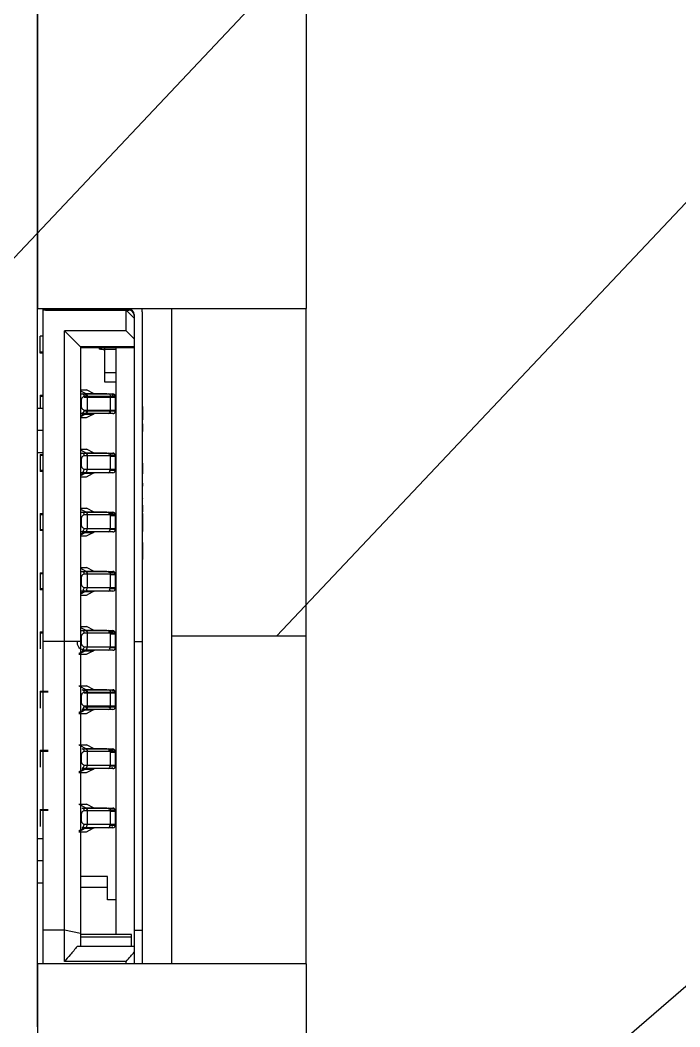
# Model space of a CAD drawing. Header units: millimetres. Extents: x 318 to 879, y 422 to 911.
# Drawn here: x 791.35 to 815.9, y 697.59 to 735.02 of the extents above; entities that cross this region are included whole.
import ezdxf

# ---------------------------------------------------------------- set-up
doc = ezdxf.new("R2010")
doc.units = ezdxf.units.MM

msp = doc.modelspace()

# ---------------------------------------------------------------- linework, layer by layer
at = {"color": 7, "linetype": 'Continuous', "lineweight": 30, "true_color": 0xffffff}
for p, q in [((791.992, 774.242), (791.992, 724.301)), ((791.992, 697.591), (791.992, 774.242)), ((801.992, 774.242), (801.992, 724.301)), ((791.992, 724.301), (801.992, 724.301)), ((792.192, 724.297), (792.192, 724.237)), ((792.192, 724.297), (792.192, 724.203)), ((795.292, 724.237), (792.192, 724.237)), ((792.192, 724.237), (792.192, 711.926)), ((792.192, 724.203), (792.192, 724.203)), ((792.192, 724.203), (792.192, 711.892)), ((792.257, 724.301), (792.292, 724.29)), ((792.292, 724.277), (792.292, 724.301)), ((792.292, 724.243), (792.292, 724.301)), ((792.592, 724.277), (795.392, 724.277)), ((792.592, 724.243), (795.392, 724.243)), ((793.032, 724.243), (793.032, 724.237)), ((793.032, 724.243), (793.032, 724.237)), ((794.192, 724.237), (794.182, 724.243)), ((794.192, 724.243), (794.192, 724.237)), ((794.292, 724.243), (794.912, 724.243)), ((794.292, 724.243), (794.292, 724.243)), ((794.292, 724.243), (794.292, 724.237)), ((794.912, 724.243), (794.912, 724.237)), ((795.292, 723.477), (795.292, 724.237)), ((795.592, 723.937), (795.292, 724.237)), ((795.592, 724.077), (795.592, 711.926)), ((795.592, 724.043), (795.592, 711.892)), ((795.892, 724.177), (795.892, 711.926)), ((792.092, 722.677), (792.092, 723.277)), ((792.092, 722.643), (792.092, 723.243)), ((792.992, 711.926), (792.992, 723.477)), ((792.992, 723.477), (793.592, 722.877)), ((795.292, 723.477), (792.992, 723.477)), ((795.592, 723.177), (795.292, 723.477)), ((793.592, 722.877), (793.592, 711.926)), ((795.592, 722.877), (793.592, 722.877)), ((795.592, 722.843), (793.592, 722.843)), ((794.292, 722.843), (794.292, 722.839)), ((794.292, 722.839), (794.292, 722.795)), ((794.492, 722.839), (794.492, 722.771)), ((794.492, 722.839), (794.492, 722.737)), ((794.912, 722.843), (794.912, 701.03)), ((794.492, 722.771), (794.492, 721.914)), ((794.492, 722.737), (794.492, 721.88)), ((795.894, 722.176), (795.892, 722.176)), ((794.492, 721.914), (794.492, 721.662)), ((794.492, 721.88), (794.492, 721.574)), ((795.894, 721.974), (795.892, 721.974)), ((794.492, 721.574), (794.912, 721.574)), ((795.894, 721.59), (795.892, 721.59)), ((795.894, 721.556), (795.892, 721.556)), ((792.092, 721.077), (792.092, 720.577)), ((792.092, 721.043), (792.092, 720.577)), ((793.592, 721.277), (793.818, 721.277)), ((793.592, 721.244), (793.814, 721.127)), ((793.592, 721.127), (793.652, 721.127)), ((793.652, 721.127), (793.773, 721.127)), ((793.853, 721.027), (793.732, 721.027)), ((793.852, 720.993), (793.732, 720.993)), ((793.773, 721.127), (794.631, 721.127)), ((794.568, 721.127), (793.814, 721.127)), ((794.102, 721.127), (793.814, 721.127)), ((794.102, 721.127), (793.818, 721.277)), ((793.852, 720.493), (793.852, 720.993)), ((794.711, 720.993), (793.852, 720.993)), ((793.853, 720.527), (793.853, 721.027)), ((794.711, 721.027), (793.853, 721.027)), ((794.711, 720.527), (794.711, 721.027)), ((794.711, 720.493), (794.711, 720.993)), ((794.892, 720.527), (794.892, 721.027)), ((795.894, 721.133), (795.892, 721.133)), ((792.192, 720.577), (791.992, 720.577)), ((793.612, 720.827), (793.612, 720.727)), ((795.894, 720.619), (795.892, 720.619)), ((795.894, 720.653), (795.894, 720.653)), ((795.894, 720.653), (795.894, 720.164)), ((793.75, 720.393), (793.592, 720.311)), ((793.652, 720.393), (793.592, 720.393)), ((793.755, 720.362), (793.592, 720.277)), ((793.592, 720.243), (793.815, 720.243)), ((793.773, 720.393), (793.652, 720.393)), ((793.732, 720.527), (793.853, 720.527)), ((793.732, 720.493), (793.852, 720.493)), ((793.814, 720.393), (793.755, 720.362)), ((794.043, 720.362), (793.755, 720.362)), ((794.631, 720.393), (793.773, 720.393)), ((793.815, 720.243), (794.043, 720.362)), ((793.852, 720.493), (794.711, 720.493)), ((793.853, 720.527), (794.711, 720.527)), ((794.043, 720.362), (794.102, 720.393)), ((794.892, 720.493), (794.892, 720.524)), ((795.894, 720.148), (795.892, 720.148)), ((795.894, 720.114), (795.892, 720.114)), ((795.894, 720.009), (795.892, 720.009)), ((795.894, 720.009), (795.894, 719.725)), ((795.894, 719.725), (795.892, 719.725)), ((795.894, 719.691), (795.892, 719.691)), ((793.592, 719.077), (793.818, 719.077)), ((794.102, 718.927), (793.818, 719.077)), ((795.894, 719.288), (795.892, 719.288)), ((795.894, 719.076), (795.892, 719.076)), ((795.894, 719.11), (795.894, 719.11)), ((791.992, 718.943), (792.192, 718.943)), ((792.092, 718.877), (792.092, 718.277)), ((792.092, 718.843), (792.092, 718.243)), ((793.592, 719.044), (793.814, 718.927)), ((793.592, 718.927), (793.652, 718.927)), ((793.652, 718.927), (793.773, 718.927)), ((793.853, 718.827), (793.732, 718.827)), ((793.773, 718.927), (794.631, 718.927)), ((794.568, 718.927), (793.814, 718.927)), ((794.102, 718.927), (793.814, 718.927)), ((793.853, 718.327), (793.853, 718.827)), ((794.711, 718.827), (793.853, 718.827)), ((794.711, 718.327), (794.711, 718.827)), ((794.892, 718.327), (794.892, 718.827)), ((793.612, 718.627), (793.612, 718.527)), ((793.732, 718.327), (793.853, 718.327)), ((793.853, 718.327), (794.711, 718.327)), ((794.892, 718.293), (794.892, 718.324)), ((795.894, 718.556), (795.892, 718.556)), ((795.894, 718.556), (795.894, 718.193)), ((793.75, 718.193), (793.592, 718.111)), ((793.652, 718.193), (793.592, 718.193)), ((793.755, 718.162), (793.592, 718.077)), ((793.592, 718.043), (793.815, 718.043)), ((793.773, 718.193), (793.652, 718.193)), ((793.814, 718.193), (793.755, 718.162)), ((794.043, 718.162), (793.755, 718.162)), ((794.631, 718.193), (793.773, 718.193)), ((793.815, 718.043), (794.043, 718.162)), ((794.043, 718.162), (794.102, 718.193)), ((795.894, 718.193), (795.892, 718.193)), ((795.894, 718.159), (795.892, 718.159)), ((795.894, 718.112), (795.892, 718.112)), ((795.894, 718.078), (795.892, 718.078)), ((795.894, 718.07), (795.892, 718.07)), ((795.894, 717.959), (795.892, 717.959)), ((795.894, 718.193), (795.894, 718.193)), ((795.894, 718.193), (795.894, 718.193)), ((795.894, 718.193), (795.894, 718.159)), ((795.894, 718.172), (795.894, 718.172)), ((795.894, 717.811), (795.892, 717.811)), ((795.894, 717.809), (795.892, 717.809)), ((795.894, 717.724), (795.892, 717.724)), ((795.894, 717.69), (795.892, 717.69)), ((795.894, 717.666), (795.892, 717.666)), ((795.894, 717.666), (795.892, 717.666)), ((795.894, 717.632), (795.892, 717.632)), ((795.894, 717.609), (795.892, 717.609)), ((795.894, 717.575), (795.892, 717.575)), ((795.894, 717.811), (795.894, 717.809)), ((795.894, 717.809), (795.894, 717.724)), ((795.894, 717.724), (795.894, 717.724)), ((795.894, 717.724), (795.894, 717.724)), ((795.894, 717.724), (795.894, 717.69)), ((795.894, 717.478), (795.892, 717.478)), ((795.894, 717.337), (795.892, 717.337)), ((795.894, 717.249), (795.892, 717.249)), ((795.894, 717.239), (795.892, 717.239)), ((795.894, 717.222), (795.892, 717.222)), ((795.894, 717.283), (795.894, 717.283)), ((795.894, 717.241), (795.894, 717.239)), ((795.894, 717.239), (795.894, 717.225)), ((793.592, 716.877), (793.818, 716.877)), ((793.592, 716.844), (793.814, 716.727)), ((794.102, 716.727), (793.818, 716.877)), ((795.894, 717.188), (795.892, 717.188)), ((795.894, 717.167), (795.892, 717.167)), ((795.894, 716.995), (795.894, 716.776)), ((795.894, 716.961), (795.894, 716.742)), ((792.092, 716.677), (792.092, 716.077)), ((792.092, 716.643), (792.092, 716.043)), ((793.592, 716.727), (793.652, 716.727)), ((793.652, 716.727), (793.773, 716.727)), ((793.853, 716.627), (793.732, 716.627)), ((793.773, 716.727), (794.631, 716.727)), ((794.568, 716.727), (793.814, 716.727)), ((794.102, 716.727), (793.814, 716.727)), ((793.853, 716.127), (793.853, 716.627)), ((794.711, 716.627), (793.853, 716.627)), ((794.711, 716.127), (794.711, 716.627)), ((794.892, 716.127), (794.892, 716.627)), ((795.894, 716.742), (795.892, 716.742)), ((795.894, 716.684), (795.892, 716.684)), ((795.894, 716.776), (795.894, 716.776)), ((795.894, 716.684), (795.894, 716.321)), ((793.612, 716.427), (793.612, 716.327)), ((793.732, 716.127), (793.853, 716.127)), ((793.853, 716.127), (794.711, 716.127)), ((794.892, 716.093), (794.892, 716.124)), ((795.894, 716.321), (795.892, 716.321)), ((795.894, 716.287), (795.892, 716.287)), ((795.894, 716.193), (795.892, 716.193)), ((795.894, 716.321), (795.894, 716.321)), ((795.894, 716.321), (795.894, 716.321)), ((795.894, 716.321), (795.894, 716.29)), ((795.894, 716.321), (795.894, 716.287)), ((795.894, 716.29), (795.894, 716.29)), ((795.894, 716.29), (795.894, 716.193)), ((795.894, 716.287), (795.894, 716.279)), ((795.894, 716.193), (795.894, 716.007)), ((793.75, 715.993), (793.592, 715.911)), ((793.652, 715.993), (793.592, 715.993)), ((793.755, 715.962), (793.592, 715.877)), ((793.592, 715.843), (793.815, 715.843)), ((793.773, 715.993), (793.652, 715.993)), ((793.814, 715.993), (793.755, 715.962)), ((794.043, 715.962), (793.755, 715.962)), ((794.631, 715.993), (793.773, 715.993)), ((793.815, 715.843), (794.043, 715.962)), ((794.043, 715.962), (794.102, 715.993)), ((795.894, 716.007), (795.892, 716.007)), ((795.894, 715.745), (795.892, 715.745)), ((795.894, 715.609), (795.892, 715.609)), ((795.894, 715.605), (795.892, 715.605)), ((795.894, 715.509), (795.892, 715.509)), ((795.894, 715.475), (795.892, 715.475)), ((795.894, 715.643), (795.894, 715.643)), ((795.894, 715.605), (795.894, 715.509)), ((795.894, 715.509), (795.894, 715.444)), ((795.894, 715.486), (795.894, 715.475)), ((795.894, 715.475), (795.894, 715.432)), ((795.894, 715.444), (795.894, 715.444)), ((795.894, 715.444), (795.894, 715.162)), ((795.894, 715.162), (795.892, 715.162)), ((795.894, 715.093), (795.892, 715.093)), ((795.894, 714.997), (795.892, 714.997)), ((795.894, 714.963), (795.892, 714.963)), ((795.894, 715.162), (795.894, 715.093)), ((795.894, 715.093), (795.894, 714.997)), ((795.894, 714.997), (795.894, 714.963)), ((793.592, 714.677), (793.818, 714.677)), ((793.592, 714.644), (793.814, 714.527)), ((794.102, 714.527), (793.818, 714.677)), ((792.092, 714.477), (792.092, 713.877)), ((792.092, 714.443), (792.092, 713.843)), ((793.592, 714.527), (793.652, 714.527)), ((793.612, 714.227), (793.612, 714.127)), ((793.652, 714.527), (793.773, 714.527)), ((793.853, 714.427), (793.732, 714.427)), ((793.773, 714.527), (794.631, 714.527)), ((794.568, 714.527), (793.814, 714.527)), ((794.102, 714.527), (793.814, 714.527)), ((793.853, 713.927), (793.853, 714.427)), ((794.711, 714.427), (793.853, 714.427)), ((794.711, 713.927), (794.711, 714.427)), ((794.892, 713.927), (794.892, 714.427)), ((793.732, 713.927), (793.853, 713.927)), ((793.853, 713.927), (794.711, 713.927)), ((794.892, 713.893), (794.892, 713.924)), ((793.75, 713.793), (793.592, 713.711)), ((793.652, 713.793), (793.592, 713.793)), ((793.755, 713.762), (793.592, 713.677)), ((793.592, 713.643), (793.815, 713.643)), ((793.773, 713.793), (793.652, 713.793)), ((793.814, 713.793), (793.755, 713.762)), ((794.043, 713.762), (793.755, 713.762)), ((794.631, 713.793), (793.773, 713.793)), ((793.815, 713.643), (794.043, 713.762)), ((794.043, 713.762), (794.102, 713.793)), ((793.592, 712.477), (793.818, 712.477)), ((793.592, 712.444), (793.814, 712.327)), ((793.592, 712.327), (793.652, 712.327)), ((793.652, 712.327), (793.773, 712.327)), ((793.773, 712.327), (794.631, 712.327)), ((794.568, 712.327), (793.814, 712.327)), ((794.102, 712.327), (793.814, 712.327)), ((794.102, 712.327), (793.818, 712.477)), ((792.092, 712.277), (792.092, 711.677)), ((792.092, 712.243), (792.092, 711.643)), ((793.612, 712.027), (793.612, 711.927)), ((793.853, 712.227), (793.732, 712.227)), ((793.853, 711.727), (793.853, 712.227)), ((794.711, 712.227), (793.853, 712.227)), ((794.711, 711.727), (794.711, 712.227)), ((794.892, 711.727), (794.892, 712.227)), ((801.992, 712.117), (796.992, 712.117)), ((792.992, 711.926), (792.192, 711.926)), ((793.592, 711.926), (792.992, 711.926)), ((793.75, 711.593), (793.527, 711.477)), ((793.592, 711.926), (793.592, 711.892)), ((793.773, 711.593), (793.652, 711.593)), ((793.732, 711.727), (793.853, 711.727)), ((793.814, 711.593), (793.755, 711.562)), ((794.631, 711.593), (793.773, 711.593)), ((793.853, 711.727), (794.711, 711.727)), ((794.043, 711.562), (794.102, 711.593)), ((794.892, 711.693), (794.892, 711.724)), ((795.592, 711.926), (795.892, 711.926)), ((793.755, 711.562), (793.527, 711.443)), ((793.527, 711.477), (793.544, 711.477)), ((793.527, 711.443), (793.815, 711.443)), ((794.043, 711.562), (793.755, 711.562)), ((793.815, 711.443), (794.043, 711.562)), ((793.53, 710.277), (793.814, 710.127)), ((793.53, 710.277), (793.818, 710.277)), ((793.652, 710.127), (793.773, 710.127)), ((793.773, 710.127), (794.631, 710.127)), ((794.568, 710.127), (793.814, 710.127)), ((794.102, 710.127), (793.814, 710.127)), ((794.102, 710.127), (793.818, 710.277)), ((792.092, 710.077), (792.092, 709.477)), ((792.092, 710.043), (792.092, 709.443)), ((793.612, 709.827), (793.612, 709.727)), ((793.853, 710.027), (793.732, 710.027)), ((793.852, 709.993), (793.732, 709.993)), ((793.852, 709.493), (793.852, 709.993)), ((794.711, 709.993), (793.852, 709.993)), ((793.853, 709.527), (793.853, 710.027)), ((794.711, 710.027), (793.853, 710.027)), ((794.711, 709.527), (794.711, 710.027)), ((794.711, 709.493), (794.711, 709.993)), ((794.892, 709.527), (794.892, 710.027)), ((793.75, 709.393), (793.527, 709.277)), ((793.755, 709.362), (793.527, 709.243)), ((793.773, 709.393), (793.652, 709.393)), ((793.732, 709.527), (793.853, 709.527)), ((793.732, 709.493), (793.852, 709.493)), ((793.814, 709.393), (793.755, 709.362)), ((794.043, 709.362), (793.755, 709.362)), ((794.631, 709.393), (793.773, 709.393)), ((793.815, 709.243), (794.043, 709.362)), ((793.852, 709.493), (794.711, 709.493)), ((793.853, 709.527), (794.711, 709.527)), ((794.043, 709.362), (794.102, 709.393)), ((794.892, 709.493), (794.892, 709.524)), ((793.527, 709.277), (793.544, 709.277)), ((793.527, 709.243), (793.815, 709.243)), ((792.092, 707.877), (792.092, 707.277)), ((792.092, 707.843), (792.092, 707.243)), ((793.53, 708.077), (793.814, 707.927)), ((793.53, 708.077), (793.818, 708.077)), ((793.652, 707.927), (793.773, 707.927)), ((793.773, 707.927), (794.631, 707.927)), ((794.568, 707.927), (793.814, 707.927)), ((794.102, 707.927), (793.814, 707.927)), ((794.102, 707.927), (793.818, 708.077)), ((793.612, 707.627), (793.612, 707.527)), ((793.853, 707.827), (793.732, 707.827)), ((793.853, 707.327), (793.853, 707.827)), ((794.711, 707.827), (793.853, 707.827)), ((794.711, 707.327), (794.711, 707.827)), ((794.892, 707.327), (794.892, 707.827)), ((793.75, 707.193), (793.527, 707.077)), ((793.755, 707.162), (793.527, 707.043)), ((793.773, 707.193), (793.652, 707.193)), ((793.732, 707.327), (793.853, 707.327)), ((793.814, 707.193), (793.755, 707.162)), ((794.043, 707.162), (793.755, 707.162)), ((794.631, 707.193), (793.773, 707.193)), ((793.815, 707.043), (794.043, 707.162)), ((793.853, 707.327), (794.711, 707.327)), ((794.043, 707.162), (794.102, 707.193)), ((794.892, 707.293), (794.892, 707.324)), ((793.527, 707.077), (793.544, 707.077)), ((793.527, 707.043), (793.815, 707.043)), ((792.092, 705.677), (792.092, 705.077)), ((792.092, 705.643), (792.092, 705.043)), ((793.53, 705.877), (793.814, 705.727)), ((793.53, 705.877), (793.818, 705.877)), ((793.652, 705.727), (793.773, 705.727)), ((793.853, 705.627), (793.732, 705.627)), ((793.773, 705.727), (794.631, 705.727)), ((794.568, 705.727), (793.814, 705.727)), ((794.102, 705.727), (793.814, 705.727)), ((794.102, 705.727), (793.818, 705.877)), ((793.853, 705.127), (793.853, 705.627)), ((794.711, 705.627), (793.853, 705.627)), ((794.711, 705.127), (794.711, 705.627)), ((794.892, 705.127), (794.892, 705.627)), ((793.612, 705.427), (793.612, 705.327)), ((793.75, 704.993), (793.527, 704.877)), ((793.755, 704.962), (793.527, 704.843)), ((793.527, 704.877), (793.544, 704.877)), ((793.527, 704.843), (793.815, 704.843)), ((793.773, 704.993), (793.652, 704.993)), ((793.732, 705.127), (793.853, 705.127)), ((793.814, 704.993), (793.755, 704.962)), ((794.043, 704.962), (793.755, 704.962)), ((794.631, 704.993), (793.773, 704.993)), ((793.815, 704.843), (794.043, 704.962)), ((793.853, 705.127), (794.711, 705.127)), ((794.043, 704.962), (794.102, 704.993)), ((794.892, 705.093), (794.892, 705.124)), ((792.192, 704.577), (791.992, 704.577)), ((794.592, 703.177), (793.592, 703.177)), ((791.992, 702.943), (792.192, 702.943)), ((794.592, 702.771), (793.592, 702.771)), ((794.592, 702.317), (794.592, 702.771)), ((794.912, 702.317), (794.592, 702.317)), ((792.992, 701.188), (792.192, 701.188)), ((793.592, 701.059), (792.992, 701.188)), ((795.592, 701.188), (795.892, 701.188)), ((795.492, 701.03), (793.592, 701.03)), ((795.492, 700.922), (793.592, 700.922)), ((795.492, 700.577), (795.492, 700.922)), ((795.592, 700.577), (793.468, 700.577)), ((795.292, 700.026), (792.992, 700.026)), ((795.292, 699.934), (795.292, 700.026)), ((791.992, 699.934), (791.992, 526.447)), ((801.992, 699.934), (791.992, 699.934)), ((801.992, 699.934), (801.992, 526.447))]:
    msp.add_line(p, q, dxfattribs=at)
at = {"color": 7, "lineweight": 30, "true_color": 0xffffff}
for p, q in [((782.692, 717.271), (821.073, 757.882)), ((800.883, 712.117), (821.073, 733.481)), ((787.748, 674.649), (821.073, 703.376))]:
    msp.add_line(p, q, dxfattribs=at)
at = {"color": 7, "linetype": 'Continuous', "lineweight": 25, "true_color": 0xffffff}
for p, q in [((792.592, 724.277), (792.592, 724.301)), ((795.392, 724.277), (795.392, 724.277)), ((794.292, 722.839), (794.492, 722.839)), ((794.912, 722.771), (794.492, 722.771)), ((794.492, 722.737), (794.492, 722.737)), ((794.912, 721.914), (794.492, 721.914)), ((794.492, 721.88), (794.492, 721.88)), ((795.894, 721.94), (795.892, 721.94)), ((795.894, 721.099), (795.892, 721.099)), ((793.612, 720.827), (793.592, 720.827)), ((793.612, 720.727), (793.592, 720.727)), ((795.894, 720.653), (795.894, 720.653)), ((791.992, 719.777), (792.192, 719.777)), ((793.612, 718.627), (793.592, 718.627)), ((793.612, 718.527), (793.592, 718.527)), ((795.894, 718.036), (795.892, 718.036)), ((795.894, 717.925), (795.892, 717.925)), ((795.894, 717.444), (795.892, 717.444)), ((795.894, 717.133), (795.892, 717.133)), ((795.894, 716.961), (795.892, 716.961)), ((795.894, 716.995), (795.894, 716.995)), ((793.612, 716.427), (793.592, 716.427)), ((793.612, 716.327), (793.592, 716.327)), ((795.894, 715.973), (795.892, 715.973)), ((793.612, 714.227), (793.592, 714.227)), ((793.612, 714.127), (793.592, 714.127)), ((793.612, 712.027), (793.592, 712.027)), ((793.612, 711.927), (793.592, 711.927)), ((791.992, 703.777), (792.192, 703.777))]:
    msp.add_line(p, q, dxfattribs=at)
at = {"color": 7, "linetype": 'Continuous', "lineweight": 30, "true_color": 0xffffff, "flags": 128}
for points in [[(792.186, 724.301), (792.239, 724.274), (792.292, 724.256)], [(795.892, 724.177), (795.885, 724.255), (795.873, 724.301)], [(793.592, 721.11), (793.617, 721.121), (793.652, 721.127)], [(793.732, 721.027), (793.709, 721.023), (793.686, 721.012), (793.665, 720.993), (793.647, 720.969), (793.632, 720.938), (793.621, 720.904), (793.614, 720.866), (793.612, 720.827)], [(793.612, 720.727), (793.614, 720.688), (793.621, 720.651), (793.632, 720.616), (793.647, 720.586), (793.665, 720.561), (793.686, 720.542), (793.709, 720.531), (793.732, 720.527)], [(794.892, 720.493), (794.89, 720.474), (794.888, 720.466)], [(794.892, 720.527), (794.89, 720.508), (794.89, 720.506)], [(793.592, 718.91), (793.617, 718.921), (793.652, 718.927)], [(793.732, 718.827), (793.709, 718.823), (793.686, 718.812), (793.665, 718.793), (793.647, 718.769), (793.632, 718.738), (793.621, 718.704), (793.614, 718.666), (793.612, 718.627)], [(793.612, 718.527), (793.614, 718.488), (793.621, 718.451), (793.632, 718.416), (793.647, 718.386), (793.665, 718.361), (793.686, 718.342), (793.709, 718.331), (793.732, 718.327)], [(794.892, 718.327), (794.89, 718.308), (794.89, 718.306)], [(794.892, 718.293), (794.89, 718.274), (794.888, 718.266)], [(793.592, 716.71), (793.617, 716.721), (793.652, 716.727)], [(793.732, 716.627), (793.709, 716.623), (793.686, 716.612), (793.665, 716.593), (793.647, 716.569), (793.632, 716.538), (793.621, 716.504), (793.614, 716.466), (793.612, 716.427)], [(793.612, 716.327), (793.614, 716.288), (793.621, 716.251), (793.632, 716.216), (793.647, 716.186), (793.665, 716.161), (793.686, 716.142), (793.709, 716.131), (793.732, 716.127)], [(794.892, 716.093), (794.89, 716.074), (794.888, 716.066)], [(794.892, 716.127), (794.89, 716.108), (794.89, 716.106)], [(793.592, 714.51), (793.617, 714.521), (793.652, 714.527)], [(793.732, 714.427), (793.709, 714.423), (793.686, 714.412), (793.665, 714.393), (793.647, 714.369), (793.632, 714.338), (793.621, 714.304), (793.614, 714.266), (793.612, 714.227)], [(793.612, 714.127), (793.614, 714.088), (793.621, 714.051), (793.632, 714.016), (793.647, 713.986), (793.665, 713.961), (793.686, 713.942), (793.709, 713.931), (793.732, 713.927)], [(794.892, 713.893), (794.89, 713.874), (794.888, 713.866)], [(794.892, 713.927), (794.89, 713.908), (794.89, 713.906)], [(793.592, 712.31), (793.617, 712.321), (793.652, 712.327)], [(793.732, 712.227), (793.709, 712.223), (793.686, 712.212), (793.665, 712.193), (793.647, 712.169), (793.632, 712.138), (793.621, 712.104), (793.614, 712.066), (793.612, 712.027)], [(793.612, 711.927), (793.614, 711.888), (793.621, 711.851), (793.632, 711.816), (793.647, 711.786), (793.665, 711.761), (793.686, 711.742), (793.709, 711.731), (793.732, 711.727)], [(794.892, 711.693), (794.89, 711.674), (794.888, 711.666)], [(794.892, 711.727), (794.89, 711.708), (794.89, 711.706)], [(793.732, 710.027), (793.709, 710.023), (793.686, 710.012), (793.665, 709.993), (793.647, 709.969), (793.632, 709.938), (793.621, 709.904), (793.614, 709.866), (793.612, 709.827)], [(793.612, 709.727), (793.614, 709.688), (793.621, 709.651), (793.632, 709.616), (793.647, 709.586), (793.665, 709.561), (793.686, 709.542), (793.709, 709.531), (793.732, 709.527)], [(794.892, 709.493), (794.89, 709.474), (794.888, 709.466)], [(794.892, 709.527), (794.89, 709.508), (794.89, 709.506)], [(793.732, 707.827), (793.709, 707.823), (793.686, 707.812), (793.665, 707.793), (793.647, 707.769), (793.632, 707.738), (793.621, 707.704), (793.614, 707.666), (793.612, 707.627)], [(793.612, 707.527), (793.614, 707.488), (793.621, 707.451), (793.632, 707.416), (793.647, 707.386), (793.665, 707.361), (793.686, 707.342), (793.709, 707.331), (793.732, 707.327)], [(794.892, 707.293), (794.89, 707.274), (794.888, 707.266)], [(794.892, 707.327), (794.89, 707.308), (794.89, 707.306)], [(793.732, 705.627), (793.709, 705.623), (793.686, 705.612), (793.665, 705.593), (793.647, 705.569), (793.632, 705.538), (793.621, 705.504), (793.614, 705.466), (793.612, 705.427)], [(793.612, 705.327), (793.614, 705.288), (793.621, 705.251), (793.632, 705.216), (793.647, 705.186), (793.665, 705.161), (793.686, 705.142), (793.709, 705.131), (793.732, 705.127)], [(794.892, 705.093), (794.89, 705.074), (794.888, 705.066)], [(794.892, 705.127), (794.89, 705.108), (794.89, 705.106)]]:
    msp.add_lwpolyline(points, dxfattribs=at)
at = {"color": 7, "linetype": 'Continuous', "lineweight": 30, "true_color": 0xffffff}
for centre, radius, start, end in [((795.392, 724.077), 0.2, 0, 90), ((795.392, 724.043), 0.2, 0, 90), ((794.473, 723.878), 1.097, 260.5247, 271.0093), ((793.641, 721.036), 0.0916, 354.3294, 82.8929), ((793.761, 721.036), 0.0916, 354.3294, 82.8929), ((793.761, 721.002), 0.0916, 354.3295, 82.8929), ((794.62, 721.036), 0.0916, 354.3294, 82.8929), ((794.792, 721.027), 0.1, 0, 90), ((794.792, 720.993), 0.1, 48.4626, 90), ((793.761, 720.484), 0.0916, 277.1071, 5.6705), ((794.62, 720.484), 0.0916, 277.1071, 5.6705), ((794.792, 720.493), 0.1, 270, 311.5389), ((793.641, 718.836), 0.0916, 354.3294, 82.8929), ((793.761, 718.836), 0.0916, 354.3294, 82.8929), ((794.62, 718.836), 0.0916, 354.3294, 82.8929), ((794.792, 718.827), 0.1, 0, 90), ((794.792, 718.793), 0.1, 48.4626, 90), ((794.792, 718.293), 0.1, 270, 311.5389), ((793.641, 716.636), 0.0916, 354.3294, 82.8929), ((793.761, 716.636), 0.0916, 354.3294, 82.8929), ((794.62, 716.636), 0.0916, 354.3294, 82.8929), ((794.792, 716.627), 0.1, 0, 90), ((794.792, 716.593), 0.1, 48.4626, 90), ((794.792, 716.093), 0.1, 270, 311.5389), ((793.641, 714.436), 0.0916, 354.3294, 82.8929), ((793.761, 714.436), 0.0916, 354.3294, 82.8929), ((794.62, 714.436), 0.0916, 354.3294, 82.8929), ((794.792, 714.427), 0.1, 0, 90), ((794.792, 714.393), 0.1, 48.4626, 90), ((794.792, 713.893), 0.1, 270, 311.5389), ((793.641, 712.236), 0.0916, 354.3294, 82.8929), ((793.761, 712.236), 0.0916, 354.3294, 82.8929), ((794.62, 712.236), 0.0916, 354.3294, 82.8929), ((794.792, 712.227), 0.1, 0, 90), ((794.792, 712.193), 0.1, 48.4626, 90), ((794.792, 711.693), 0.1, 270, 311.5389), ((793.641, 710.036), 0.0916, 354.3294, 82.8929), ((793.761, 710.036), 0.0916, 354.3294, 82.8929), ((793.761, 710.002), 0.0916, 354.3295, 82.8929), ((794.62, 710.036), 0.0916, 354.3294, 82.8929), ((794.792, 710.027), 0.1, 0, 90), ((794.792, 709.993), 0.1, 48.4626, 90), ((793.761, 709.484), 0.0916, 277.1071, 5.6705), ((794.62, 709.484), 0.0916, 277.1071, 5.6705), ((794.792, 709.493), 0.1, 270, 311.5389), ((793.641, 707.836), 0.0916, 354.3294, 82.8929), ((793.761, 707.836), 0.0916, 354.3294, 82.8929), ((794.62, 707.836), 0.0916, 354.3294, 82.8929), ((794.792, 707.827), 0.1, 0, 90), ((794.792, 707.793), 0.1, 48.4626, 90), ((794.792, 707.293), 0.1, 270, 311.5389), ((793.641, 705.636), 0.0916, 354.3294, 82.8929), ((793.761, 705.636), 0.0916, 354.3294, 82.8929), ((794.62, 705.636), 0.0916, 354.3294, 82.8929), ((794.792, 705.627), 0.1, 0, 90), ((794.792, 705.593), 0.1, 48.4626, 90), ((794.792, 705.093), 0.1, 270, 311.5389)]:
    msp.add_arc(centre, radius, start, end, dxfattribs=at)
at = {"color": 7, "linetype": 'Continuous', "lineweight": 25, "true_color": 0xffffff}
for centre, radius, start, end in [((793.649, 720.47), 0.0769, 272.5156, 335.0572), ((793.63, 720.522), 0.103, 301.7276, 2.6014), ((793.749, 720.523), 0.104, 305.0706, 2.3958), ((794.607, 720.523), 0.104, 305.0693, 2.3959), ((793.63, 718.322), 0.103, 301.7249, 2.6016), ((793.749, 718.323), 0.104, 305.0683, 2.396), ((794.607, 718.323), 0.104, 305.067, 2.3961), ((793.649, 718.27), 0.0769, 272.5156, 335.0558), ((793.769, 718.27), 0.0769, 272.5155, 335.0555), ((794.626, 718.272), 0.0791, 273.4297, 335.0648), ((793.63, 716.122), 0.103, 301.7222, 2.6017), ((793.749, 716.123), 0.104, 305.0661, 2.3961), ((794.607, 716.123), 0.104, 305.0647, 2.3962), ((793.649, 716.07), 0.0769, 272.5155, 335.0544), ((793.769, 716.07), 0.0769, 272.5155, 335.0541), ((794.626, 716.072), 0.0791, 273.4296, 335.0634), ((793.649, 713.87), 0.0769, 272.5154, 335.053), ((793.63, 713.922), 0.103, 301.7194, 2.6019), ((793.769, 713.87), 0.0769, 272.5154, 335.0527), ((793.749, 713.923), 0.104, 305.0638, 2.3963), ((794.626, 713.872), 0.0791, 273.4295, 335.0621), ((794.607, 713.923), 0.104, 305.0625, 2.3963), ((793.649, 711.67), 0.0769, 272.5154, 335.0517), ((793.63, 711.722), 0.103, 301.7167, 2.6021), ((793.769, 711.67), 0.0769, 272.5153, 335.0513), ((793.749, 711.723), 0.104, 305.0615, 2.3964), ((794.626, 711.672), 0.0791, 273.4294, 335.0608), ((794.607, 711.723), 0.104, 305.0602, 2.3965), ((793.649, 709.47), 0.0769, 272.5153, 335.0503), ((793.63, 709.522), 0.103, 301.714, 2.6023), ((793.749, 709.523), 0.104, 305.0592, 2.3965), ((794.607, 709.523), 0.104, 305.0579, 2.3966), ((793.649, 707.27), 0.0769, 272.5152, 335.0489), ((793.63, 707.322), 0.103, 301.7113, 2.6024), ((793.769, 707.27), 0.0769, 272.5152, 335.0486), ((793.749, 707.323), 0.104, 305.057, 2.3967), ((794.626, 707.272), 0.0791, 273.4292, 335.0581), ((794.607, 707.323), 0.104, 305.0556, 2.3968), ((793.649, 705.07), 0.0769, 272.5151, 335.0476), ((793.63, 705.122), 0.103, 301.7085, 2.6026), ((793.769, 705.07), 0.0769, 272.5151, 335.0472), ((793.749, 705.123), 0.104, 305.0547, 2.3968), ((794.626, 705.072), 0.0791, 273.4292, 335.0568), ((794.607, 705.123), 0.104, 305.0534, 2.3969)]:
    msp.add_arc(centre, radius, start, end, dxfattribs=at)
at = {"color": 7, "linetype": 'Continuous', "lineweight": 30, "true_color": 0xffffff}
for points, knots in [([(792.292, 724.277), (792.298, 724.277), (792.309, 724.277), (792.389, 724.277), (792.488, 724.277), (792.558, 724.277), (792.592, 724.277)], [0, 0, 0, 0, 0.279279, 0.558538, 0.77887, 1, 1, 1, 1]), ([(792.292, 724.243), (792.298, 724.243), (792.309, 724.243), (792.389, 724.243), (792.488, 724.243), (792.558, 724.243), (792.592, 724.243)], [0, 0, 0, 0, 0.279279, 0.558538, 0.77887, 1, 1, 1, 1]), ([(796.992, 712.117), (796.992, 713.256), (796.992, 715.542), (796.992, 719.648), (796.992, 722.526), (796.992, 724.301)], [0, 0, 0, 0, 0.275356, 0.553074, 1, 1, 1, 1]), ([(801.992, 712.117), (801.992, 713.256), (801.992, 715.542), (801.992, 719.648), (801.992, 722.526), (801.992, 724.301)], [0, 0, 0, 0, 0.275356, 0.553074, 1, 1, 1, 1]), ([(792.192, 723.277), (792.179, 723.277), (792.111, 723.277), (792.101, 723.277), (792.092, 723.277)], [0, 0, 0, 0, 0.1915559, 1, 1, 1, 1]), ([(792.192, 722.677), (792.179, 722.677), (792.111, 722.677), (792.101, 722.677), (792.092, 722.677)], [0, 0, 0, 0, 0.1915559, 1, 1, 1, 1]), ([(792.192, 722.643), (792.179, 722.643), (792.111, 722.643), (792.101, 722.643), (792.092, 722.643)], [0, 0, 0, 0, 0.191768, 1, 1, 1, 1]), ([(792.092, 721.077), (792.099, 721.077), (792.111, 721.077), (792.149, 721.077), (792.192, 721.077), (792.192, 721.077)], [0, 0, 0, 0, 0.497093, 0.994501, 1, 1, 1, 1]), ([(792.092, 721.043), (792.099, 721.043), (792.111, 721.043), (792.149, 721.043), (792.192, 721.043), (792.192, 721.043)], [0, 0, 0, 0, 0.496993, 0.994301, 1, 1, 1, 1]), ([(794.631, 721.127), (794.664, 721.127), (794.717, 721.127), (794.762, 721.127), (794.788, 721.127), (794.791, 721.127), (794.792, 721.127)], [0, 0, 0, 0, 0.339733, 0.559579, 0.779795, 1, 1, 1, 1]), ([(794.892, 721.027), (794.884, 721.027), (794.868, 721.027), (794.764, 721.027), (794.711, 721.027)], [0, 0, 0, 0, 0.496751, 1, 1, 1, 1]), ([(794.892, 720.993), (794.884, 720.993), (794.868, 720.993), (794.764, 720.993), (794.711, 720.993)], [0, 0, 0, 0, 0.496751, 1, 1, 1, 1]), ([(794.759, 721.093), (794.759, 721.093), (794.773, 721.093), (794.787, 721.093), (794.791, 721.093), (794.792, 721.093)], [0, 0, 0, 0, 0.0176093, 0.508817, 1, 1, 1, 1]), ([(794.884, 721.027), (794.882, 721.034), (794.876, 721.051), (794.856, 721.072), (794.838, 721.082), (794.829, 721.086)], [0, 0, 0, 0, 0.2754139, 0.6410251, 1, 1, 1, 1]), ([(794.792, 720.393), (794.789, 720.393), (794.783, 720.393), (794.743, 720.393), (794.696, 720.393), (794.653, 720.393), (794.631, 720.393)], [0, 0, 0, 0, 0.339873, 0.55989, 0.779795, 1, 1, 1, 1]), ([(794.711, 720.527), (794.764, 720.527), (794.868, 720.527), (794.884, 720.527), (794.892, 720.527)], [0, 0, 0, 0, 0.503041, 1, 1, 1, 1]), ([(794.711, 720.493), (794.764, 720.493), (794.868, 720.493), (794.884, 720.493), (794.892, 720.493)], [0, 0, 0, 0, 0.503041, 1, 1, 1, 1]), ([(794.829, 720.4), (794.838, 720.405), (794.857, 720.414), (794.876, 720.438), (794.889, 720.465), (794.889, 720.484), (794.889, 720.493)], [0, 0, 0, 0, 0.251964, 0.508577, 0.760495, 1, 1, 1, 1]), ([(794.884, 720.493), (794.885, 720.494), (794.89, 720.504), (794.89, 720.516), (794.889, 720.527)], [0, 0, 0, 0, 0.088336, 1, 1, 1, 1]), ([(792.092, 718.877), (792.099, 718.877), (792.111, 718.877), (792.149, 718.877), (792.192, 718.877), (792.192, 718.877)], [0, 0, 0, 0, 0.497093, 0.994501, 1, 1, 1, 1]), ([(792.092, 718.843), (792.099, 718.843), (792.111, 718.843), (792.149, 718.843), (792.192, 718.843), (792.192, 718.843)], [0, 0, 0, 0, 0.496993, 0.994301, 1, 1, 1, 1]), ([(794.631, 718.927), (794.664, 718.927), (794.717, 718.927), (794.762, 718.927), (794.788, 718.927), (794.791, 718.927), (794.792, 718.927)], [0, 0, 0, 0, 0.339733, 0.559579, 0.779795, 1, 1, 1, 1]), ([(794.631, 718.893), (794.664, 718.893), (794.717, 718.893), (794.762, 718.893), (794.788, 718.893), (794.791, 718.893), (794.792, 718.893)], [0, 0, 0, 0, 0.339733, 0.559579, 0.779795, 1, 1, 1, 1]), ([(794.892, 718.827), (794.884, 718.827), (794.868, 718.827), (794.764, 718.827), (794.711, 718.827)], [0, 0, 0, 0, 0.496751, 1, 1, 1, 1]), ([(794.892, 718.793), (794.884, 718.793), (794.868, 718.793), (794.764, 718.793), (794.711, 718.793)], [0, 0, 0, 0, 0.496751, 1, 1, 1, 1]), ([(794.884, 718.827), (794.882, 718.834), (794.876, 718.851), (794.856, 718.872), (794.838, 718.882), (794.829, 718.886)], [0, 0, 0, 0, 0.2754139, 0.6410251, 1, 1, 1, 1]), ([(794.711, 718.327), (794.764, 718.327), (794.868, 718.327), (794.884, 718.327), (794.892, 718.327)], [0, 0, 0, 0, 0.503041, 1, 1, 1, 1]), ([(794.884, 718.293), (794.885, 718.294), (794.89, 718.304), (794.89, 718.316), (794.889, 718.327)], [0, 0, 0, 0, 0.088373, 1, 1, 1, 1]), ([(792.192, 718.277), (792.179, 718.277), (792.111, 718.277), (792.101, 718.277), (792.092, 718.277)], [0, 0, 0, 0, 0.199165, 1, 1, 1, 1]), ([(792.192, 718.243), (792.179, 718.243), (792.111, 718.243), (792.101, 718.243), (792.092, 718.243)], [0, 0, 0, 0, 0.199376, 1, 1, 1, 1]), ([(794.792, 718.193), (794.789, 718.193), (794.783, 718.193), (794.743, 718.193), (794.696, 718.193), (794.653, 718.193), (794.631, 718.193)], [0, 0, 0, 0, 0.339873, 0.55989, 0.779795, 1, 1, 1, 1]), ([(794.711, 718.293), (794.764, 718.293), (794.868, 718.293), (794.884, 718.293), (794.892, 718.293)], [0, 0, 0, 0, 0.503041, 1, 1, 1, 1]), ([(794.829, 718.2), (794.838, 718.205), (794.857, 718.214), (794.876, 718.238), (794.889, 718.265), (794.889, 718.284), (794.889, 718.293)], [0, 0, 0, 0, 0.251964, 0.508577, 0.760495, 1, 1, 1, 1]), ([(792.092, 716.677), (792.099, 716.677), (792.111, 716.677), (792.149, 716.677), (792.192, 716.677), (792.192, 716.677)], [0, 0, 0, 0, 0.497093, 0.994501, 1, 1, 1, 1]), ([(792.092, 716.643), (792.099, 716.643), (792.111, 716.643), (792.149, 716.643), (792.192, 716.643), (792.192, 716.643)], [0, 0, 0, 0, 0.496993, 0.994301, 1, 1, 1, 1]), ([(794.631, 716.727), (794.664, 716.727), (794.717, 716.727), (794.762, 716.727), (794.788, 716.727), (794.791, 716.727), (794.792, 716.727)], [0, 0, 0, 0, 0.339733, 0.559579, 0.779795, 1, 1, 1, 1]), ([(794.631, 716.693), (794.664, 716.693), (794.717, 716.693), (794.762, 716.693), (794.788, 716.693), (794.791, 716.693), (794.792, 716.693)], [0, 0, 0, 0, 0.339733, 0.559579, 0.779795, 1, 1, 1, 1]), ([(794.892, 716.627), (794.884, 716.627), (794.868, 716.627), (794.764, 716.627), (794.711, 716.627)], [0, 0, 0, 0, 0.496751, 1, 1, 1, 1]), ([(794.892, 716.593), (794.884, 716.593), (794.868, 716.593), (794.764, 716.593), (794.711, 716.593)], [0, 0, 0, 0, 0.496751, 1, 1, 1, 1]), ([(794.884, 716.627), (794.882, 716.634), (794.876, 716.651), (794.856, 716.672), (794.838, 716.682), (794.829, 716.686)], [0, 0, 0, 0, 0.2754139, 0.6410251, 1, 1, 1, 1]), ([(792.192, 716.077), (792.179, 716.077), (792.111, 716.077), (792.101, 716.077), (792.092, 716.077)], [0, 0, 0, 0, 0.199165, 1, 1, 1, 1]), ([(794.711, 716.127), (794.764, 716.127), (794.868, 716.127), (794.884, 716.127), (794.892, 716.127)], [0, 0, 0, 0, 0.503041, 1, 1, 1, 1]), ([(794.711, 716.093), (794.764, 716.093), (794.868, 716.093), (794.884, 716.093), (794.892, 716.093)], [0, 0, 0, 0, 0.503041, 1, 1, 1, 1]), ([(794.829, 716), (794.838, 716.005), (794.857, 716.014), (794.876, 716.038), (794.889, 716.065), (794.889, 716.084), (794.889, 716.093)], [0, 0, 0, 0, 0.251964, 0.508577, 0.760495, 1, 1, 1, 1]), ([(794.884, 716.093), (794.885, 716.094), (794.89, 716.104), (794.89, 716.116), (794.889, 716.127)], [0, 0, 0, 0, 0.088411, 1, 1, 1, 1]), ([(792.192, 716.043), (792.179, 716.043), (792.111, 716.043), (792.101, 716.043), (792.092, 716.043)], [0, 0, 0, 0, 0.199376, 1, 1, 1, 1]), ([(794.792, 715.993), (794.789, 715.993), (794.783, 715.993), (794.743, 715.993), (794.696, 715.993), (794.653, 715.993), (794.631, 715.993)], [0, 0, 0, 0, 0.339873, 0.55989, 0.779795, 1, 1, 1, 1]), ([(792.092, 714.477), (792.099, 714.477), (792.111, 714.477), (792.149, 714.477), (792.192, 714.477), (792.192, 714.477)], [0, 0, 0, 0, 0.497093, 0.994501, 1, 1, 1, 1]), ([(792.092, 714.443), (792.099, 714.443), (792.111, 714.443), (792.149, 714.443), (792.192, 714.443), (792.192, 714.443)], [0, 0, 0, 0, 0.496993, 0.994301, 1, 1, 1, 1]), ([(794.631, 714.527), (794.664, 714.527), (794.717, 714.527), (794.762, 714.527), (794.788, 714.527), (794.791, 714.527), (794.792, 714.527)], [0, 0, 0, 0, 0.339733, 0.559579, 0.779795, 1, 1, 1, 1]), ([(794.631, 714.493), (794.664, 714.493), (794.717, 714.493), (794.762, 714.493), (794.788, 714.493), (794.791, 714.493), (794.792, 714.493)], [0, 0, 0, 0, 0.339733, 0.559579, 0.779795, 1, 1, 1, 1]), ([(794.892, 714.427), (794.884, 714.427), (794.868, 714.427), (794.764, 714.427), (794.711, 714.427)], [0, 0, 0, 0, 0.496751, 1, 1, 1, 1]), ([(794.892, 714.393), (794.884, 714.393), (794.868, 714.393), (794.764, 714.393), (794.711, 714.393)], [0, 0, 0, 0, 0.496751, 1, 1, 1, 1]), ([(794.884, 714.427), (794.882, 714.434), (794.876, 714.451), (794.856, 714.472), (794.838, 714.482), (794.829, 714.486)], [0, 0, 0, 0, 0.275414, 0.641025, 1, 1, 1, 1]), ([(792.192, 713.877), (792.179, 713.877), (792.111, 713.877), (792.101, 713.877), (792.092, 713.877)], [0, 0, 0, 0, 0.199165, 1, 1, 1, 1]), ([(792.192, 713.843), (792.179, 713.843), (792.111, 713.843), (792.101, 713.843), (792.092, 713.843)], [0, 0, 0, 0, 0.199376, 1, 1, 1, 1]), ([(794.711, 713.927), (794.764, 713.927), (794.868, 713.927), (794.884, 713.927), (794.892, 713.927)], [0, 0, 0, 0, 0.503041, 1, 1, 1, 1]), ([(794.711, 713.893), (794.764, 713.893), (794.868, 713.893), (794.884, 713.893), (794.892, 713.893)], [0, 0, 0, 0, 0.503041, 1, 1, 1, 1]), ([(794.829, 713.8), (794.838, 713.805), (794.857, 713.814), (794.876, 713.838), (794.889, 713.865), (794.889, 713.884), (794.889, 713.893)], [0, 0, 0, 0, 0.251964, 0.508577, 0.760495, 1, 1, 1, 1]), ([(794.884, 713.893), (794.885, 713.894), (794.89, 713.904), (794.89, 713.916), (794.889, 713.927)], [0, 0, 0, 0, 0.088448, 1, 1, 1, 1]), ([(794.792, 713.793), (794.789, 713.793), (794.783, 713.793), (794.743, 713.793), (794.696, 713.793), (794.653, 713.793), (794.631, 713.793)], [0, 0, 0, 0, 0.339873, 0.55989, 0.779795, 1, 1, 1, 1]), ([(794.631, 712.327), (794.664, 712.327), (794.717, 712.327), (794.762, 712.327), (794.788, 712.327), (794.791, 712.327), (794.792, 712.327)], [0, 0, 0, 0, 0.339733, 0.559579, 0.779795, 1, 1, 1, 1]), ([(792.092, 712.277), (792.099, 712.277), (792.111, 712.277), (792.149, 712.277), (792.192, 712.277), (792.192, 712.277)], [0, 0, 0, 0, 0.497093, 0.994501, 1, 1, 1, 1]), ([(792.092, 712.243), (792.099, 712.243), (792.111, 712.243), (792.149, 712.243), (792.192, 712.243), (792.192, 712.243)], [0, 0, 0, 0, 0.496993, 0.994301, 1, 1, 1, 1]), ([(794.631, 712.293), (794.664, 712.293), (794.717, 712.293), (794.762, 712.293), (794.788, 712.293), (794.791, 712.293), (794.792, 712.293)], [0, 0, 0, 0, 0.339733, 0.559579, 0.779795, 1, 1, 1, 1]), ([(794.892, 712.227), (794.884, 712.227), (794.868, 712.227), (794.764, 712.227), (794.711, 712.227)], [0, 0, 0, 0, 0.496751, 1, 1, 1, 1]), ([(794.892, 712.193), (794.884, 712.193), (794.868, 712.193), (794.764, 712.193), (794.711, 712.193)], [0, 0, 0, 0, 0.496751, 1, 1, 1, 1]), ([(794.884, 712.227), (794.882, 712.234), (794.876, 712.251), (794.856, 712.272), (794.838, 712.282), (794.829, 712.286)], [0, 0, 0, 0, 0.2754139, 0.6410251, 1, 1, 1, 1]), ([(796.992, 699.934), (796.992, 701.066), (796.992, 703.305), (796.992, 707.373), (796.992, 710.325), (796.992, 712.117)], [0, 0, 0, 0, 0.286421, 0.566559, 1, 1, 1, 1]), ([(801.992, 699.934), (801.992, 701.066), (801.992, 703.305), (801.992, 707.373), (801.992, 710.325), (801.992, 712.117)], [0, 0, 0, 0, 0.286421, 0.566559, 1, 1, 1, 1]), ([(792.192, 711.926), (792.192, 709.904), (792.192, 706.292), (792.192, 702.748), (792.192, 701.188)], [0, 0, 0, 0, 0.559992, 1, 1, 1, 1]), ([(792.192, 711.892), (792.192, 709.87), (792.192, 706.258), (792.192, 702.714), (792.192, 701.154)], [0, 0, 0, 0, 0.559992, 1, 1, 1, 1]), ([(792.992, 701.188), (792.992, 703.176), (792.992, 706.727), (792.992, 710.338), (792.992, 711.926)], [0, 0, 0, 0, 0.559971, 1, 1, 1, 1]), ([(793.592, 711.926), (793.592, 710.099), (793.592, 706.444), (793.592, 702.854), (793.592, 701.059)], [0, 0, 0, 0, 0.50009, 1, 1, 1, 1]), ([(793.592, 711.892), (793.592, 710.065), (793.592, 706.411), (793.592, 702.82), (793.592, 701.025)], [0, 0, 0, 0, 0.50009, 1, 1, 1, 1]), ([(794.792, 711.593), (794.789, 711.593), (794.783, 711.593), (794.743, 711.593), (794.696, 711.593), (794.653, 711.593), (794.631, 711.593)], [0, 0, 0, 0, 0.339873, 0.55989, 0.779795, 1, 1, 1, 1]), ([(794.711, 711.727), (794.764, 711.727), (794.868, 711.727), (794.884, 711.727), (794.892, 711.727)], [0, 0, 0, 0, 0.503041, 1, 1, 1, 1]), ([(794.711, 711.693), (794.764, 711.693), (794.868, 711.693), (794.884, 711.693), (794.892, 711.693)], [0, 0, 0, 0, 0.5030405, 1, 1, 1, 1]), ([(794.829, 711.6), (794.838, 711.605), (794.857, 711.614), (794.876, 711.638), (794.889, 711.665), (794.889, 711.684), (794.889, 711.693)], [0, 0, 0, 0, 0.251964, 0.508577, 0.760495, 1, 1, 1, 1]), ([(794.884, 711.693), (794.885, 711.694), (794.89, 711.704), (794.89, 711.716), (794.889, 711.727)], [0, 0, 0, 0, 0.0884856, 1, 1, 1, 1]), ([(795.592, 711.926), (795.592, 709.904), (795.592, 706.292), (795.592, 702.748), (795.592, 701.188)], [0, 0, 0, 0, 0.5599921, 1, 1, 1, 1]), ([(795.592, 711.892), (795.592, 709.87), (795.592, 706.258), (795.592, 702.714), (795.592, 701.154)], [0, 0, 0, 0, 0.559992, 1, 1, 1, 1]), ([(795.892, 711.926), (795.892, 709.904), (795.892, 706.292), (795.892, 702.748), (795.892, 701.188)], [0, 0, 0, 0, 0.5599921, 1, 1, 1, 1]), ([(795.892, 711.892), (795.892, 709.87), (795.892, 706.258), (795.892, 702.714), (795.892, 701.154)], [0, 0, 0, 0, 0.559992, 1, 1, 1, 1]), ([(794.631, 710.127), (794.664, 710.127), (794.717, 710.127), (794.762, 710.127), (794.788, 710.127), (794.791, 710.127), (794.792, 710.127)], [0, 0, 0, 0, 0.339733, 0.559579, 0.779795, 1, 1, 1, 1]), ([(794.759, 710.093), (794.759, 710.093), (794.773, 710.093), (794.787, 710.093), (794.791, 710.093), (794.792, 710.093)], [0, 0, 0, 0, 0.017609, 0.508817, 1, 1, 1, 1]), ([(794.884, 710.027), (794.882, 710.034), (794.876, 710.051), (794.856, 710.072), (794.838, 710.082), (794.829, 710.086)], [0, 0, 0, 0, 0.275414, 0.641025, 1, 1, 1, 1]), ([(792.092, 710.077), (792.097, 710.077), (792.108, 710.077), (792.197, 710.077), (792.316, 710.077), (792.388, 710.077)], [0, 0, 0, 0, 0.280161, 0.5605, 1, 1, 1, 1]), ([(792.092, 710.043), (792.097, 710.043), (792.107, 710.043), (792.197, 710.043), (792.316, 710.043), (792.388, 710.043)], [0, 0, 0, 0, 0.280161, 0.5605, 1, 1, 1, 1]), ([(794.892, 710.027), (794.884, 710.027), (794.868, 710.027), (794.764, 710.027), (794.711, 710.027)], [0, 0, 0, 0, 0.496751, 1, 1, 1, 1]), ([(794.892, 709.993), (794.884, 709.993), (794.868, 709.993), (794.764, 709.993), (794.711, 709.993)], [0, 0, 0, 0, 0.496751, 1, 1, 1, 1]), ([(794.792, 709.393), (794.789, 709.393), (794.783, 709.393), (794.743, 709.393), (794.696, 709.393), (794.653, 709.393), (794.631, 709.393)], [0, 0, 0, 0, 0.339873, 0.55989, 0.779795, 1, 1, 1, 1]), ([(794.711, 709.527), (794.764, 709.527), (794.868, 709.527), (794.884, 709.527), (794.892, 709.527)], [0, 0, 0, 0, 0.503041, 1, 1, 1, 1]), ([(794.711, 709.493), (794.764, 709.493), (794.868, 709.493), (794.884, 709.493), (794.892, 709.493)], [0, 0, 0, 0, 0.5030405, 1, 1, 1, 1]), ([(794.829, 709.4), (794.838, 709.405), (794.857, 709.414), (794.876, 709.438), (794.889, 709.465), (794.889, 709.484), (794.889, 709.493)], [0, 0, 0, 0, 0.251964, 0.508577, 0.760495, 1, 1, 1, 1]), ([(794.884, 709.493), (794.885, 709.494), (794.89, 709.504), (794.89, 709.516), (794.889, 709.527)], [0, 0, 0, 0, 0.088523, 1, 1, 1, 1]), ([(792.092, 707.877), (792.097, 707.877), (792.108, 707.877), (792.197, 707.877), (792.316, 707.877), (792.388, 707.877)], [0, 0, 0, 0, 0.280161, 0.5605, 1, 1, 1, 1]), ([(792.092, 707.843), (792.097, 707.843), (792.107, 707.843), (792.197, 707.843), (792.316, 707.843), (792.388, 707.843)], [0, 0, 0, 0, 0.280161, 0.5605, 1, 1, 1, 1]), ([(794.631, 707.927), (794.664, 707.927), (794.717, 707.927), (794.762, 707.927), (794.788, 707.927), (794.791, 707.927), (794.792, 707.927)], [0, 0, 0, 0, 0.339733, 0.559579, 0.779795, 1, 1, 1, 1]), ([(794.631, 707.893), (794.664, 707.893), (794.717, 707.893), (794.762, 707.893), (794.788, 707.893), (794.791, 707.893), (794.792, 707.893)], [0, 0, 0, 0, 0.339733, 0.559579, 0.779795, 1, 1, 1, 1]), ([(794.884, 707.827), (794.882, 707.834), (794.876, 707.851), (794.856, 707.872), (794.838, 707.882), (794.829, 707.886)], [0, 0, 0, 0, 0.275414, 0.641025, 1, 1, 1, 1]), ([(794.892, 707.827), (794.884, 707.827), (794.868, 707.827), (794.764, 707.827), (794.711, 707.827)], [0, 0, 0, 0, 0.496751, 1, 1, 1, 1]), ([(794.892, 707.793), (794.884, 707.793), (794.868, 707.793), (794.764, 707.793), (794.711, 707.793)], [0, 0, 0, 0, 0.496751, 1, 1, 1, 1]), ([(794.792, 707.193), (794.789, 707.193), (794.783, 707.193), (794.743, 707.193), (794.696, 707.193), (794.653, 707.193), (794.631, 707.193)], [0, 0, 0, 0, 0.339873, 0.55989, 0.779795, 1, 1, 1, 1]), ([(794.711, 707.327), (794.764, 707.327), (794.868, 707.327), (794.884, 707.327), (794.892, 707.327)], [0, 0, 0, 0, 0.503041, 1, 1, 1, 1]), ([(794.711, 707.293), (794.764, 707.293), (794.868, 707.293), (794.884, 707.293), (794.892, 707.293)], [0, 0, 0, 0, 0.503041, 1, 1, 1, 1]), ([(794.829, 707.2), (794.838, 707.205), (794.857, 707.214), (794.876, 707.238), (794.889, 707.265), (794.889, 707.284), (794.889, 707.293)], [0, 0, 0, 0, 0.251964, 0.508577, 0.760495, 1, 1, 1, 1]), ([(794.884, 707.293), (794.885, 707.294), (794.89, 707.304), (794.89, 707.316), (794.889, 707.327)], [0, 0, 0, 0, 0.08856, 1, 1, 1, 1]), ([(792.092, 705.677), (792.097, 705.677), (792.108, 705.677), (792.197, 705.677), (792.316, 705.677), (792.388, 705.677)], [0, 0, 0, 0, 0.280161, 0.5605, 1, 1, 1, 1]), ([(792.092, 705.643), (792.097, 705.643), (792.107, 705.643), (792.197, 705.643), (792.316, 705.643), (792.388, 705.643)], [0, 0, 0, 0, 0.280161, 0.5605, 1, 1, 1, 1]), ([(794.631, 705.727), (794.664, 705.727), (794.717, 705.727), (794.762, 705.727), (794.788, 705.727), (794.791, 705.727), (794.792, 705.727)], [0, 0, 0, 0, 0.339733, 0.559579, 0.779795, 1, 1, 1, 1]), ([(794.631, 705.693), (794.664, 705.693), (794.717, 705.693), (794.762, 705.693), (794.788, 705.693), (794.791, 705.693), (794.792, 705.693)], [0, 0, 0, 0, 0.339733, 0.559579, 0.779795, 1, 1, 1, 1]), ([(794.892, 705.627), (794.884, 705.627), (794.868, 705.627), (794.764, 705.627), (794.711, 705.627)], [0, 0, 0, 0, 0.496751, 1, 1, 1, 1]), ([(794.892, 705.593), (794.884, 705.593), (794.868, 705.593), (794.764, 705.593), (794.711, 705.593)], [0, 0, 0, 0, 0.496751, 1, 1, 1, 1]), ([(794.884, 705.627), (794.882, 705.634), (794.876, 705.651), (794.856, 705.672), (794.838, 705.682), (794.829, 705.686)], [0, 0, 0, 0, 0.275414, 0.641025, 1, 1, 1, 1]), ([(794.792, 704.993), (794.789, 704.993), (794.783, 704.993), (794.743, 704.993), (794.696, 704.993), (794.653, 704.993), (794.631, 704.993)], [0, 0, 0, 0, 0.339873, 0.55989, 0.779795, 1, 1, 1, 1]), ([(794.711, 705.127), (794.764, 705.127), (794.868, 705.127), (794.884, 705.127), (794.892, 705.127)], [0, 0, 0, 0, 0.503041, 1, 1, 1, 1]), ([(794.711, 705.093), (794.764, 705.093), (794.868, 705.093), (794.884, 705.093), (794.892, 705.093)], [0, 0, 0, 0, 0.5030405, 1, 1, 1, 1]), ([(794.829, 705), (794.838, 705.005), (794.857, 705.014), (794.876, 705.038), (794.889, 705.065), (794.889, 705.084), (794.889, 705.093)], [0, 0, 0, 0, 0.251964, 0.508577, 0.760495, 1, 1, 1, 1]), ([(794.884, 705.093), (794.885, 705.094), (794.89, 705.104), (794.89, 705.116), (794.889, 705.127)], [0, 0, 0, 0, 0.088598, 1, 1, 1, 1]), ([(794.592, 702.771), (794.592, 702.899), (794.592, 703.129), (794.592, 703.162), (794.592, 703.177)], [0, 0, 0, 0, 0.5584, 1, 1, 1, 1]), ([(794.592, 702.737), (794.592, 702.865), (794.592, 703.095), (794.592, 703.129), (794.592, 703.143)], [0, 0, 0, 0, 0.5583996, 1, 1, 1, 1]), ([(792.192, 701.188), (792.192, 700.791), (792.192, 700.376), (792.192, 699.953), (792.192, 699.934)], [0, 0, 0, 0, 0.954617, 1, 1, 1, 1]), ([(792.192, 701.154), (792.192, 700.758), (792.192, 700.353), (792.192, 699.942), (792.192, 699.934)], [0, 0, 0, 0, 0.980852, 1, 1, 1, 1]), ([(792.992, 700.026), (792.992, 700.244), (792.992, 700.634), (792.992, 701.019), (792.992, 701.188)], [0, 0, 0, 0, 0.55923, 1, 1, 1, 1]), ([(795.592, 701.188), (795.592, 700.791), (795.592, 700.376), (795.592, 699.953), (795.592, 699.934)], [0, 0, 0, 0, 0.954617, 1, 1, 1, 1]), ([(795.592, 701.154), (795.592, 700.758), (795.592, 700.353), (795.592, 699.942), (795.592, 699.934)], [0, 0, 0, 0, 0.980852, 1, 1, 1, 1]), ([(795.892, 701.188), (795.892, 700.791), (795.892, 700.376), (795.892, 699.953), (795.892, 699.934)], [0, 0, 0, 0, 0.954617, 1, 1, 1, 1]), ([(795.892, 701.154), (795.892, 700.758), (795.892, 700.353), (795.892, 699.942), (795.892, 699.934)], [0, 0, 0, 0, 0.980852, 1, 1, 1, 1]), ([(793.592, 701.059), (793.592, 700.97), (793.592, 700.809), (793.592, 700.648), (793.592, 700.577)], [0, 0, 0, 0, 0.560543, 1, 1, 1, 1]), ([(793.592, 701.025), (793.592, 700.936), (793.592, 700.787), (793.592, 700.637), (793.592, 700.577)], [0, 0, 0, 0, 0.602802, 1, 1, 1, 1]), ([(795.492, 700.922), (795.492, 700.951), (795.492, 701.009), (795.492, 701.037), (795.492, 701.03), (795.492, 701.03)], [0, 0, 0, 0, 0.493064, 0.986176, 1, 1, 1, 1]), ([(795.492, 700.888), (795.492, 700.917), (795.492, 700.976), (795.492, 701.003), (795.492, 700.996), (795.492, 700.996)], [0, 0, 0, 0, 0.493062, 0.986174, 1, 1, 1, 1]), ([(793.468, 700.577), (793.382, 700.475), (793.227, 700.29), (793.065, 700.107), (792.992, 700.026)], [0, 0, 0, 0, 0.5514196, 1, 1, 1, 1]), ([(795.292, 700.026), (795.35, 700.09), (795.451, 700.204), (795.55, 700.318), (795.592, 700.368)], [0, 0, 0, 0, 0.5654251, 1, 1, 1, 1])]:
    msp.add_open_spline(points, degree=3, knots=knots, dxfattribs=at)
msp.add_open_spline([(793.652, 711.627), (793.629, 711.632), (793.581, 711.641), (793.522, 711.71), (793.48, 711.809), (793.474, 711.888), (793.472, 711.927)], degree=3, dxfattribs=at)
at = {"color": 7, "linetype": 'Continuous', "lineweight": 25, "true_color": 0xffffff}
for points, knots in [([(794.783, 707.227), (794.781, 707.227), (794.778, 707.227), (794.763, 707.227), (794.757, 707.227)], [0, 0, 0, 0, 0.605779, 1, 1, 1, 1]), ([(794.783, 705.027), (794.781, 705.027), (794.778, 705.027), (794.763, 705.027), (794.757, 705.027)], [0, 0, 0, 0, 0.605584, 1, 1, 1, 1])]:
    msp.add_open_spline(points, degree=3, knots=knots, dxfattribs=at)

doc.saveas('drawing.dxf')
